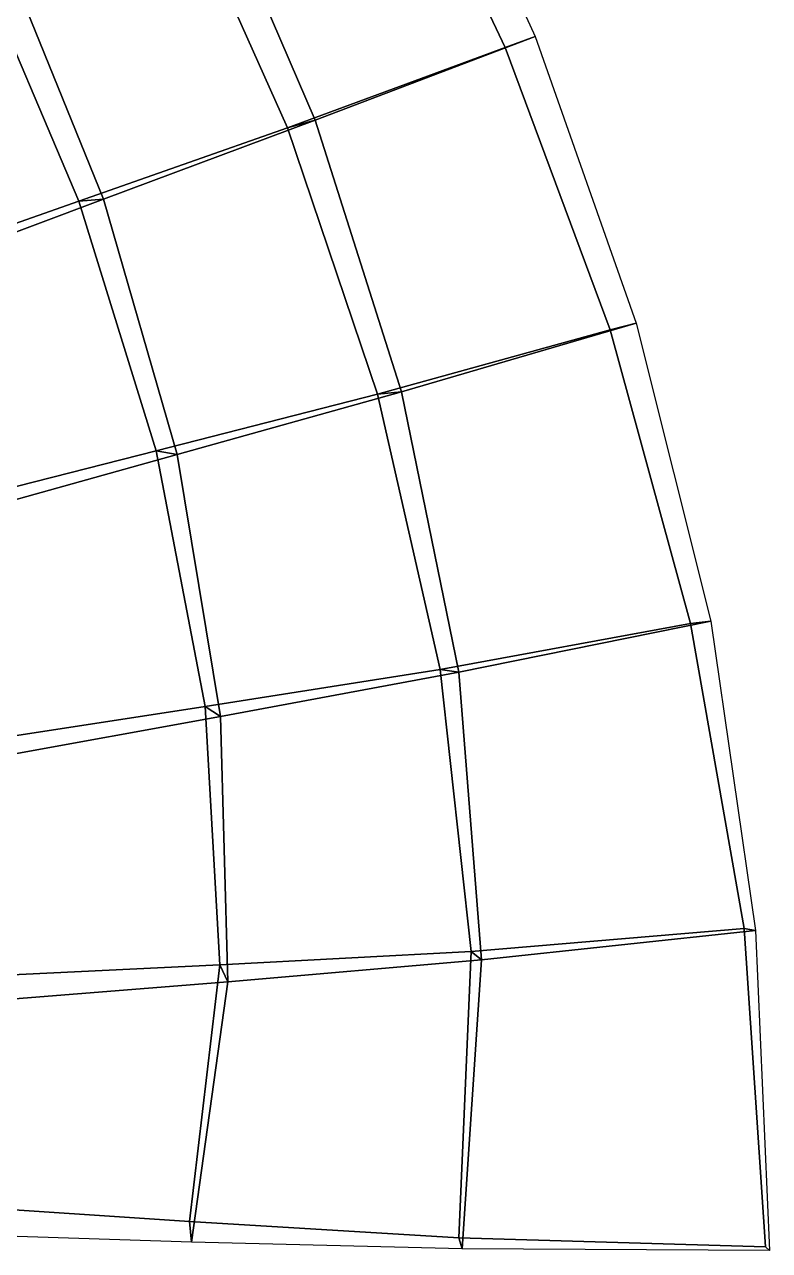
# Model space of a CAD drawing. Header units: metres. Extents: x -2184624 to 1125696, y -1900362 to 1900362.
# Drawn here: x 861386 to 1125696, y 595860 to 1030950 of the extents above; entities that cross this region are included whole.
import ezdxf

# ---------------------------------------------------------------- set-up
doc = ezdxf.new("R2010")
doc.units = ezdxf.units.M

msp = doc.modelspace()

# ---------------------------------------------------------------- linework, layer by layer
for points in [[(924681.6, 1089670, 48208.688), (997958.9, 1124182.1, 15415.284), (1042517.8, 1026658.2, 15686.759), (964503.7, 996958.94, 45274.066)], [(986545.1, 1118676.4, -15415.284), (997958.9, 1124182.1, 15415.284), (1042517.8, 1026658.2, 15686.759), (1031949.44, 1022769.44, -15686.759)], [(913969.25, 1085348.8, 18163.633), (986545.1, 1118676.4, -15415.284), (1031949.44, 1022769.44, -15686.759), (954637.06, 994326.3, 14632.138)], [(853908.7, 1056567.6, 75546.85), (924681.6, 1089670, 48208.688), (964503.7, 996958.94, 45274.066), (889426.7, 968949.06, 69220.54)], [(913969.25, 1085348.8, 18163.633), (924681.6, 1089670, 48208.688), (964503.7, 996958.94, 45274.066), (954637.06, 994326.3, 14632.138)], [(954637.06, 994326.3, 14632.138), (964503.7, 996958.94, 45274.066), (924681.6, 1089670, 48208.688), (913969.25, 1085348.8, 18163.633)], [(844220.8, 1054076.9, 45920.97), (913969.25, 1085348.8, 18163.633), (954637.06, 994326.3, 14632.138), (880637.7, 968285.2, 38991.395)], [(777668, 1024065.44, 68917.99), (844220.8, 1054076.9, 45920.97), (880637.7, 968285.2, 38991.395), (810379.25, 943574.44, 58677.28)], [(786601.9, 1024830.94, 98099.79), (853908.7, 1056567.6, 75546.85), (889426.7, 968949.06, 69220.54), (818413.75, 942382.06, 88438.516)], [(844220.8, 1054076.9, 45920.97), (853908.7, 1056567.6, 75546.85), (889426.7, 968949.06, 69220.54), (880637.7, 968285.2, 38991.395)], [(880637.7, 968285.2, 38991.395), (889426.7, 968949.06, 69220.54), (853908.7, 1056567.6, 75546.85), (844220.8, 1054076.9, 45920.97)], [(1031949.44, 1022769.44, -15686.759), (1042517.8, 1026658.2, 15686.759), (964503.7, 996958.94, 45274.066), (954637.06, 994326.3, 14632.138)], [(954637.06, 994326.3, 14632.138), (964503.7, 996958.94, 45274.066), (1042517.8, 1026658.2, 15686.759), (1031949.44, 1022769.44, -15686.759)], [(954637.06, 994326.3, 14632.138), (1031949.44, 1022769.44, -15686.759), (1069181.2, 922629.56, -15973.584), (986625.7, 899728.5, 10306.644)], [(964503.7, 996958.94, 45274.066), (1042517.8, 1026658.2, 15686.759), (1078413.8, 924920.7, 15973.584), (995167.2, 900618.1, 41584.402)], [(1031949.44, 1022769.44, -15686.759), (1042517.8, 1026658.2, 15686.759), (1078413.8, 924920.7, 15973.584), (1069181.2, 922629.56, -15973.584)], [(954637.06, 994326.3, 14632.138), (964503.7, 996958.94, 45274.066), (889426.7, 968949.06, 69220.54), (880637.7, 968285.2, 38991.395)], [(880637.7, 968285.2, 38991.395), (889426.7, 968949.06, 69220.54), (964503.7, 996958.94, 45274.066), (954637.06, 994326.3, 14632.138)], [(889426.7, 968949.06, 69220.54), (964503.7, 996958.94, 45274.066), (995167.2, 900618.1, 41584.402), (915547.2, 878327.6, 61388.81)], [(954637.06, 994326.3, 14632.138), (964503.7, 996958.94, 45274.066), (995167.2, 900618.1, 41584.402), (986625.7, 899728.5, 10306.644)], [(986625.7, 899728.5, 10306.644), (995167.2, 900618.1, 41584.402), (964503.7, 996958.94, 45274.066), (954637.06, 994326.3, 14632.138)], [(880637.7, 968285.2, 38991.395), (954637.06, 994326.3, 14632.138), (986625.7, 899728.5, 10306.644), (908120.06, 879630.6, 30537.996)], [(880637.7, 968285.2, 38991.395), (889426.7, 968949.06, 69220.54), (818413.75, 942382.06, 88438.516), (810379.25, 943574.44, 58677.28)], [(810379.25, 943574.44, 58677.28), (818413.75, 942382.06, 88438.516), (889426.7, 968949.06, 69220.54), (880637.7, 968285.2, 38991.395)], [(810379.25, 943574.44, 58677.28), (880637.7, 968285.2, 38991.395), (908120.06, 879630.6, 30537.996), (834154.4, 860883.56, 46331.305)], [(818413.75, 942382.06, 88438.516), (889426.7, 968949.06, 69220.54), (915547.2, 878327.6, 61388.81), (840861.1, 857532.3, 76662.305)], [(880637.7, 968285.2, 38991.395), (889426.7, 968949.06, 69220.54), (915547.2, 878327.6, 61388.81), (908120.06, 879630.6, 30537.996)], [(908120.06, 879630.6, 30537.996), (915547.2, 878327.6, 61388.81), (889426.7, 968949.06, 69220.54), (880637.7, 968285.2, 38991.395)], [(1069181.2, 922629.56, -15973.584), (1078413.8, 924920.7, 15973.584), (995167.2, 900618.1, 41584.402), (986625.7, 899728.5, 10306.644)], [(986625.7, 899728.5, 10306.644), (995167.2, 900618.1, 41584.402), (1078413.8, 924920.7, 15973.584), (1069181.2, 922629.56, -15973.584)], [(986625.7, 899728.5, 10306.644), (1069181.2, 922629.56, -15973.584), (1097645.6, 818401.25, -16267.49), (1008910.2, 802040.94, 4693.644)], [(995167.2, 900618.1, 41584.402), (1078413.8, 924920.7, 15973.584), (1104857.9, 819155.1, 16267.49), (1015478.94, 801110.44, 36627.996)], [(1069181.2, 922629.56, -15973.584), (1078413.8, 924920.7, 15973.584), (1104857.9, 819155.1, 16267.49), (1097645.6, 818401.25, -16267.49)], [(986625.7, 899728.5, 10306.644), (995167.2, 900618.1, 41584.402), (915547.2, 878327.6, 61388.81), (908120.06, 879630.6, 30537.996)], [(908120.06, 879630.6, 30537.996), (915547.2, 878327.6, 61388.81), (995167.2, 900618.1, 41584.402), (986625.7, 899728.5, 10306.644)], [(908120.06, 879630.6, 30537.996), (986625.7, 899728.5, 10306.644), (1008910.2, 802040.94, 4693.644), (925439.5, 788881.9, 19751.383)], [(915547.2, 878327.6, 61388.81), (995167.2, 900618.1, 41584.402), (1015478.94, 801110.44, 36627.996), (930923.1, 785407, 51199.844)], [(986625.7, 899728.5, 10306.644), (995167.2, 900618.1, 41584.402), (1015478.94, 801110.44, 36627.996), (1008910.2, 802040.94, 4693.644)], [(1008910.2, 802040.94, 4693.644), (1015478.94, 801110.44, 36627.996), (995167.2, 900618.1, 41584.402), (986625.7, 899728.5, 10306.644)], [(908120.06, 879630.6, 30537.996), (915547.2, 878327.6, 61388.81), (840861.1, 857532.3, 76662.305), (834154.4, 860883.56, 46331.305)], [(834154.4, 860883.56, 46331.305), (908120.06, 879630.6, 30537.996), (925439.5, 788881.9, 19751.383), (847771.9, 776965.5, 30945.414)], [(834154.4, 860883.56, 46331.305), (840861.1, 857532.3, 76662.305), (915547.2, 878327.6, 61388.81), (908120.06, 879630.6, 30537.996)], [(908120.06, 879630.6, 30537.996), (915547.2, 878327.6, 61388.81), (930923.1, 785407, 51199.844), (925439.5, 788881.9, 19751.383)], [(925439.5, 788881.9, 19751.383), (930923.1, 785407, 51199.844), (915547.2, 878327.6, 61388.81), (908120.06, 879630.6, 30537.996)], [(840861.1, 857532.3, 76662.305), (915547.2, 878327.6, 61388.81), (930923.1, 785407, 51199.844), (852640.1, 771183.1, 61778.062)], [(1097645.6, 818401.25, -16267.49), (1104857.9, 819155.1, 16267.49), (1015478.94, 801110.44, 36627.996), (1008910.2, 802040.94, 4693.644)], [(1008910.2, 802040.94, 4693.644), (1015478.94, 801110.44, 36627.996), (1104857.9, 819155.1, 16267.49), (1097645.6, 818401.25, -16267.49)], [(1008910.2, 802040.94, 4693.644), (1097645.6, 818401.25, -16267.49), (1116660.1, 710093, -16535.246), (1019884.94, 701993.44, -3294.146)], [(1015478.94, 801110.44, 36627.996), (1104857.9, 819155.1, 16267.49), (1120784.6, 709427.6, 16535.246), (1023554.3, 699061.8, 29249.76)], [(1097645.6, 818401.25, -16267.49), (1104857.9, 819155.1, 16267.49), (1120784.6, 709427.6, 16535.246), (1116660.1, 710093, -16535.246)], [(1008910.2, 802040.94, 4693.644), (1015478.94, 801110.44, 36627.996), (930923.1, 785407, 51199.844), (925439.5, 788881.9, 19751.383)], [(925439.5, 788881.9, 19751.383), (1008910.2, 802040.94, 4693.644), (1019884.94, 701993.44, -3294.146), (930681.7, 697261, 5145.298)], [(925439.5, 788881.9, 19751.383), (930923.1, 785407, 51199.844), (1015478.94, 801110.44, 36627.996), (1008910.2, 802040.94, 4693.644)], [(930923.1, 785407, 51199.844), (1015478.94, 801110.44, 36627.996), (1023554.3, 699061.8, 29249.76), (933531.94, 691260.5, 37062.305)], [(1008910.2, 802040.94, 4693.644), (1015478.94, 801110.44, 36627.996), (1023554.3, 699061.8, 29249.76), (1019884.94, 701993.44, -3294.146)], [(1019884.94, 701993.44, -3294.146), (1023554.3, 699061.8, 29249.76), (1015478.94, 801110.44, 36627.996), (1008910.2, 802040.94, 4693.644)], [(925439.5, 788881.9, 19751.383), (930923.1, 785407, 51199.844), (852640.1, 771183.1, 61778.062), (847771.9, 776965.5, 30945.414)], [(847771.9, 776965.5, 30945.414), (925439.5, 788881.9, 19751.383), (930681.7, 697261, 5145.298), (849493.3, 693330.5, 11041.197)], [(847771.9, 776965.5, 30945.414), (852640.1, 771183.1, 61778.062), (930923.1, 785407, 51199.844), (925439.5, 788881.9, 19751.383)], [(925439.5, 788881.9, 19751.383), (930923.1, 785407, 51199.844), (933531.94, 691260.5, 37062.305), (930681.7, 697261, 5145.298)], [(930681.7, 697261, 5145.298), (933531.94, 691260.5, 37062.305), (930923.1, 785407, 51199.844), (925439.5, 788881.9, 19751.383)], [(852640.1, 771183.1, 61778.062), (930923.1, 785407, 51199.844), (933531.94, 691260.5, 37062.305), (851957.2, 684733, 42195.188)], [(1019884.94, 701993.44, -3294.146), (1116660.1, 710093, -16535.246), (1124302.2, 597145.4, -16639.691), (1015454.94, 600345.44, -16540.95)], [(1023554.3, 699061.8, 29249.76), (1120784.6, 709427.6, 16535.246), (1125696, 595860.4, 16639.691), (1016641.56, 596435.06, 16540.95)], [(1116660.1, 710093, -16535.246), (1120784.6, 709427.6, 16535.246), (1023554.3, 699061.8, 29249.76), (1019884.94, 701993.44, -3294.146)], [(1019884.94, 701993.44, -3294.146), (1023554.3, 699061.8, 29249.76), (1120784.6, 709427.6, 16535.246), (1116660.1, 710093, -16535.246)], [(1116660.1, 710093, -16535.246), (1120784.6, 709427.6, 16535.246), (1125696, 595860.4, 16639.691), (1124302.2, 597145.4, -16639.691)], [(930681.7, 697261, 5145.298), (1019884.94, 701993.44, -3294.146), (1015454.94, 600345.44, -16540.95), (919886.25, 606201.3, -16253.517)], [(1019884.94, 701993.44, -3294.146), (1023554.3, 699061.8, 29249.76), (933531.94, 691260.5, 37062.305), (930681.7, 697261, 5145.298)], [(930681.7, 697261, 5145.298), (933531.94, 691260.5, 37062.305), (1023554.3, 699061.8, 29249.76), (1019884.94, 701993.44, -3294.146)], [(1019884.94, 701993.44, -3294.146), (1023554.3, 699061.8, 29249.76), (1016641.56, 596435.06, 16540.95), (1015454.94, 600345.44, -16540.95)], [(1015454.94, 600345.44, -16540.95), (1016641.56, 596435.06, 16540.95), (1023554.3, 699061.8, 29249.76), (1019884.94, 701993.44, -3294.146)], [(849493.3, 693330.5, 11041.197), (930681.7, 697261, 5145.298), (919886.25, 606201.3, -16253.517), (836297.75, 611673.25, -15870.68)], [(930681.7, 697261, 5145.298), (933531.94, 691260.5, 37062.305), (851957.2, 684733, 42195.188), (849493.3, 693330.5, 11041.197)], [(849493.3, 693330.5, 11041.197), (851957.2, 684733, 42195.188), (933531.94, 691260.5, 37062.305), (930681.7, 697261, 5145.298)], [(930681.7, 697261, 5145.298), (933531.94, 691260.5, 37062.305), (920657.1, 598865.8, 16253.517), (919886.25, 606201.3, -16253.517)], [(919886.25, 606201.3, -16253.517), (920657.1, 598865.8, 16253.517), (933531.94, 691260.5, 37062.305), (930681.7, 697261, 5145.298)], [(933531.94, 691260.5, 37062.305), (1023554.3, 699061.8, 29249.76), (1016641.56, 596435.06, 16540.95), (920657.1, 598865.8, 16253.517)], [(851957.2, 684733, 42195.188), (933531.94, 691260.5, 37062.305), (920657.1, 598865.8, 16253.517), (836890.75, 601512.25, 15870.68)], [(919886.25, 606201.3, -16253.517), (920657.1, 598865.8, 16253.517), (836890.75, 601512.25, 15870.68), (836297.75, 611673.25, -15870.68)], [(1015454.94, 600345.44, -16540.95), (1016641.56, 596435.06, 16540.95), (920657.1, 598865.8, 16253.517), (919886.25, 606201.3, -16253.517)], [(1124302.2, 597145.4, -16639.691), (1125696, 595860.4, 16639.691), (1016641.56, 596435.06, 16540.95), (1015454.94, 600345.44, -16540.95)]]:
    msp.add_3dface(points)

doc.saveas('drawing.dxf')
